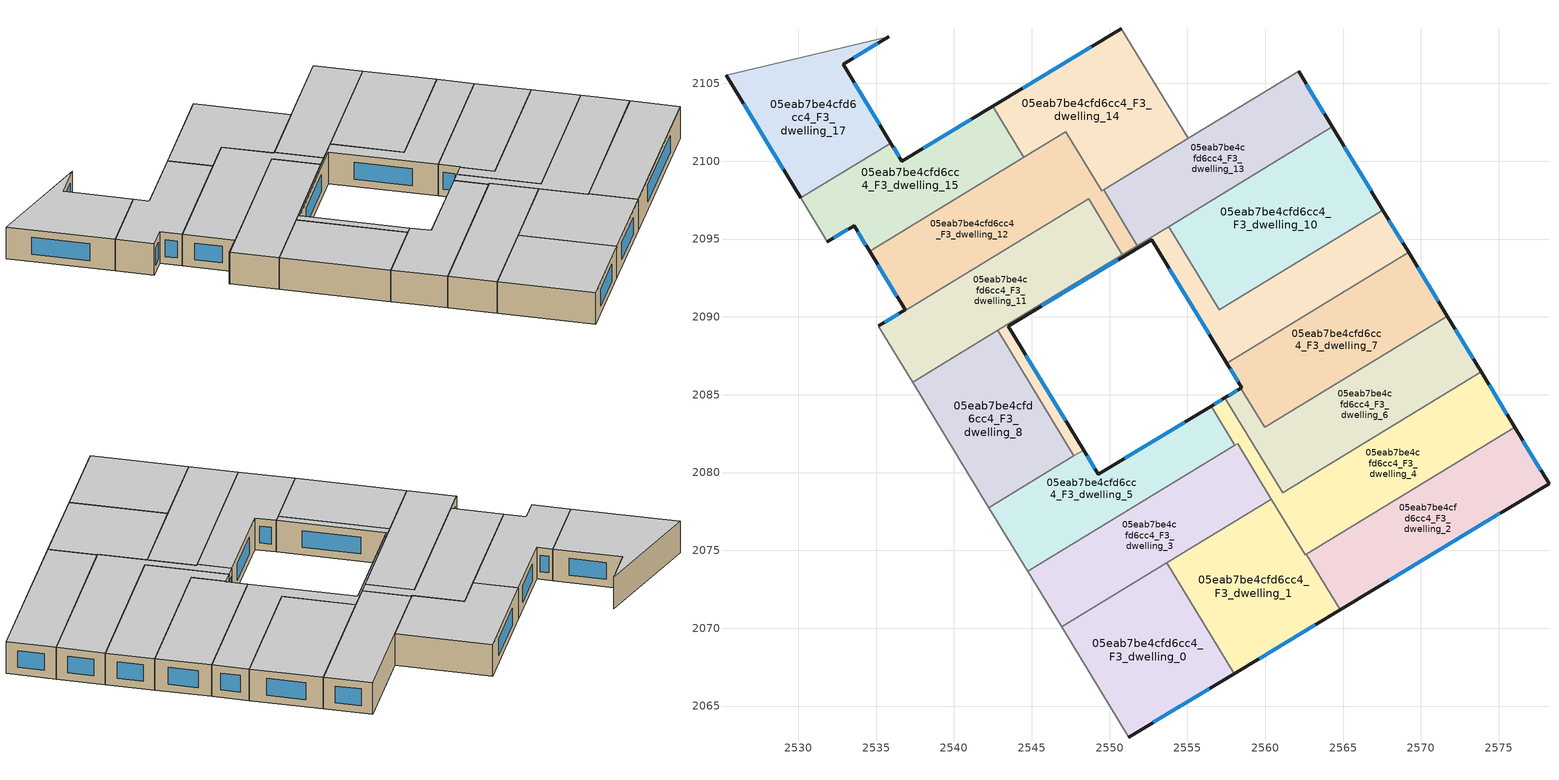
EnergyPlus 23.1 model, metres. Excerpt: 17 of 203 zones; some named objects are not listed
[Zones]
05eab7be4cfd6cc4_F3_dwelling_0
 floor to 05eab7be4cfd6cc4_F2_dwelling_0 (EU_floor_Construction): 2553.68,2074.19 2558.01,2067.08 2551.22,2062.99 2546.91,2070.08 z9
 wall outside (EU_wall_Construction): 2551.22,2062.99 2558.01,2067.08 z9:12
 wall to 05eab7be4cfd6cc4_F3_dwelling_1 (EU_wall_Construction): 2558.01,2067.08 2553.68,2074.19 z9:12
 wall adiabatic (EU_wall_Construction): 2546.91,2070.08 2551.22,2062.99 z9:12
 wall to 05eab7be4cfd6cc4_F3_dwelling_3 (EU_wall_Construction): 2553.68,2074.19 2546.91,2070.08 z9:12
 window (EU_Window_Construction): 2552.82,2063.95 2556.41,2066.12 z9.7:11.3
 ceiling to 05eab7be4cfd6cc4_F4_dwelling_0 (EU_floor_Construction): 2558.01,2067.08 2553.68,2074.19 2546.91,2070.08 2551.22,2062.99 z12
05eab7be4cfd6cc4_F3_dwelling_1
 floor to 05eab7be4cfd6cc4_F2_dwelling_1 (EU_floor_Construction): 2562.64,2074.75 2564.8,2071.18 2558.01,2067.08 2553.68,2074.19 2560.39,2078.27 2562.56,2074.71 z9
 wall outside (EU_wall_Construction): 2558.01,2067.08 2564.8,2071.18 z9:12
 wall to 05eab7be4cfd6cc4_F3_dwelling_4 (EU_wall_Construction): 2562.64,2074.75 2562.56,2074.71 2560.39,2078.27 z9:12
 wall to 05eab7be4cfd6cc4_F3_dwelling_2 (EU_wall_Construction): 2564.8,2071.19 2562.64,2074.75 z9:12
 wall to 05eab7be4cfd6cc4_F3_dwelling_3 (EU_wall_Construction): 2560.39,2078.27 2553.68,2074.19 z9:12
 window (EU_Window_Construction): 2559.6,2068.04 2563.21,2070.22 z9.7:11.3
 ceiling to 05eab7be4cfd6cc4_F4_dwelling_1 (EU_floor_Construction): 2564.8,2071.18 2562.64,2074.75 2562.56,2074.71 2560.39,2078.27 2553.68,2074.19 2558.01,2067.08 z12
05eab7be4cfd6cc4_F3_dwelling_10
 floor to 05eab7be4cfd6cc4_F2_dwelling_10 (EU_floor_Construction): 2564.3,2102.2 2567.56,2096.84 2557.04,2090.45 2553.78,2095.8 z9
 wall outside (EU_wall_Construction): 2567.56,2096.84 2564.3,2102.2 z9:12
 wall to 05eab7be4cfd6cc4_F3_dwelling_9 (EU_wall_Construction): 2553.78,2095.8 2557.04,2090.45 2567.56,2096.84 z9:12
 wall to 05eab7be4cfd6cc4_F3_dwelling_13 (EU_wall_Construction): 2564.3,2102.2 2553.78,2095.8 z9:12
 window (EU_Window_Construction): 2566.79,2098.1 2565.07,2100.94 z9.7:11.3
 ceiling to 05eab7be4cfd6cc4_F4_dwelling_10 (EU_floor_Construction): 2567.56,2096.84 2564.3,2102.2 2553.78,2095.8 2557.04,2090.45 z12
05eab7be4cfd6cc4_F3_dwelling_11
 floor to 05eab7be4cfd6cc4_F2_dwelling_11 (EU_floor_Construction): 2548.66,2097.57 2550.83,2094 2537.35,2085.81 2535.18,2089.38 z9
 wall adiabatic (EU_wall_Construction): 2535.18,2089.38 2537.35,2085.81 z9:12
 wall to 05eab7be4cfd6cc4_F3_dwelling_12 (EU_wall_Construction): 2550.83,2094 2548.66,2097.57 2535.18,2089.38 z9:12
 wall to 05eab7be4cfd6cc4_F3_dwelling_9 (EU_wall_Construction): 2542.8,2089.12 2550.83,2094 z9:12
 wall to 05eab7be4cfd6cc4_F3_dwelling_8 (EU_wall_Construction): 2537.35,2085.81 2542.8,2089.12 z9:12
 ceiling to 05eab7be4cfd6cc4_F4_dwelling_11 (EU_floor_Construction): 2550.83,2094 2548.66,2097.57 2535.18,2089.38 2537.35,2085.81 z12
05eab7be4cfd6cc4_F3_dwelling_12
 floor to 05eab7be4cfd6cc4_F2_dwelling_12 (EU_floor_Construction): 2549.61,2098.15 2551.78,2094.58 2550.83,2094 2548.66,2097.57 2535.18,2089.38 2535.16,2089.42 2536.87,2090.45 2534.58,2094.22 2547.19,2101.89 2549.51,2098.09 z9
 wall outside (EU_wall_Construction): 2534.58,2094.22 2536.87,2090.45 2535.16,2089.42 z9:12
 wall to 05eab7be4cfd6cc4_F3_dwelling_14 (EU_wall_Construction): 2549.61,2098.15 2549.51,2098.09 2547.19,2101.89 2544.48,2100.24 z9:12
 wall to 05eab7be4cfd6cc4_F3_dwelling_13 (EU_wall_Construction): 2551.78,2094.58 2549.61,2098.15 z9:12
 wall adiabatic (EU_wall_Construction): 2535.16,2089.42 2535.18,2089.38 z9:12
 wall to 05eab7be4cfd6cc4_F3_dwelling_15 (EU_wall_Construction): 2544.48,2100.24 2534.58,2094.22 z9:12
 wall to 05eab7be4cfd6cc4_F3_dwelling_9 (EU_wall_Construction): 2550.83,2094 2551.78,2094.58 z9:12
 window (EU_Window_Construction): 2536.47,2090.21 2535.56,2089.66 / 2535.12,2093.34 2536.33,2091.34 z9.7:11.3
 ceiling to 05eab7be4cfd6cc4_F4_dwelling_12 (EU_floor_Construction): 2550.83,2094 2551.78,2094.58 2549.61,2098.15 2549.51,2098.09 2547.19,2101.89 2534.58,2094.22 2536.87,2090.45 2535.16,2089.42 2535.18,2089.38 2548.66,2097.57 z12
05eab7be4cfd6cc4_F3_dwelling_13
 floor to 05eab7be4cfd6cc4_F2_dwelling_13 (EU_floor_Construction): 2562.14,2105.76 2564.3,2102.2 2551.78,2094.58 2549.61,2098.15 z9
 wall outside (EU_wall_Construction): 2564.3,2102.2 2562.14,2105.76 z9:12
 wall to 05eab7be4cfd6cc4_F3_dwelling_16 (EU_wall_Construction): 2562.14,2105.76 2555.05,2101.46 z9:12
 wall to 05eab7be4cfd6cc4_F3_dwelling_14 (EU_wall_Construction): 2555.05,2101.46 2549.61,2098.15 z9:12
 wall to 05eab7be4cfd6cc4_F3_dwelling_9 (EU_wall_Construction): 2551.78,2094.58 2553.78,2095.8 z9:12
 window (EU_Window_Construction): 2563.79,2103.04 2562.64,2104.93 z9.7:11.3
 ceiling to 05eab7be4cfd6cc4_F4_dwelling_13 (EU_floor_Construction): 2564.3,2102.2 2562.14,2105.76 2549.61,2098.15 2551.78,2094.58 z12
05eab7be4cfd6cc4_F3_dwelling_14
 floor to 05eab7be4cfd6cc4_F2_dwelling_14 (EU_floor_Construction): 2550.76,2108.51 2555.05,2101.46 2549.51,2098.09 2547.19,2101.89 2544.48,2100.24 2542.48,2103.51 z9
 wall outside (EU_wall_Construction): 2550.76,2108.51 2542.48,2103.51 z9:12
 wall to 05eab7be4cfd6cc4_F3_dwelling_15 (EU_wall_Construction): 2542.48,2103.51 2544.48,2100.24 z9:12
 wall to 05eab7be4cfd6cc4_F3_dwelling_16 (EU_wall_Construction): 2555.05,2101.46 2550.76,2108.51 z9:12
 window (EU_Window_Construction): 2548.82,2107.34 2544.43,2104.69 z9.7:11.3
 ceiling to 05eab7be4cfd6cc4_F4_dwelling_14 (EU_floor_Construction): 2555.05,2101.46 2550.76,2108.51 2542.48,2103.51 2544.48,2100.24 2547.19,2101.89 2549.51,2098.09 z12
05eab7be4cfd6cc4_F3_dwelling_15
 floor to 05eab7be4cfd6cc4_F2_dwelling_15 (EU_floor_Construction): 2542.48,2103.51 2544.48,2100.24 2534.58,2094.22 2533.58,2095.86 2531.87,2094.82 2530.16,2097.64 2535.95,2101.16 2536.66,2100 z9
 wall outside (EU_wall_Construction): 2542.48,2103.51 2536.66,2100 2535.95,2101.16 / 2531.87,2094.82 2533.58,2095.86 2534.58,2094.22 z9:12
 wall adiabatic (EU_wall_Construction): 2530.16,2097.64 2531.87,2094.82 z9:12
 wall to 05eab7be4cfd6cc4_F3_dwelling_17 (EU_wall_Construction): 2535.95,2101.16 2530.16,2097.64 z9:12
 window (EU_Window_Construction): 2536.49,2100.27 2536.12,2100.89 / 2541.12,2102.69 2538.03,2100.82 / 2533.82,2095.47 2534.35,2094.61 / 2532.27,2095.07 2533.18,2095.62 z9.7:11.3
 ceiling to 05eab7be4cfd6cc4_F4_dwelling_15 (EU_floor_Construction): 2544.48,2100.24 2542.48,2103.51 2536.66,2100 2535.95,2101.16 2530.16,2097.64 2531.87,2094.82 2533.58,2095.86 2534.58,2094.22 z12
05eab7be4cfd6cc4_F3_dwelling_17
 floor to 05eab7be4cfd6cc4_F2_dwelling_17 (EU_floor_Construction): 2535.8,2107.98 2532.87,2106.22 2535.95,2101.16 2530.16,2097.64 2525.36,2105.53 z9
 wall outside (EU_wall_Construction): 2535.95,2101.16 2532.87,2106.22 2535.8,2107.98 / 2525.36,2105.53 2530.16,2097.64 z9:12
 wall to 05eab7be4cfd6cc4_F3_dwelling_18 (EU_wall_Construction): 2535.8,2107.98 2525.36,2105.53 z9:12
 window (EU_Window_Construction): 2533.56,2106.63 2535.11,2107.57 / 2535.23,2102.35 2533.6,2105.03 / 2526.48,2103.68 2529.03,2099.49 z9.7:11.3
 ceiling to 05eab7be4cfd6cc4_F4_dwelling_17 (EU_floor_Construction): 2535.95,2101.16 2532.87,2106.22 2535.8,2107.98 2525.36,2105.53 2530.16,2097.64 z12
05eab7be4cfd6cc4_F3_dwelling_2
 floor to 05eab7be4cfd6cc4_F2_dwelling_2 (EU_floor_Construction): 2576.03,2082.9 2578.22,2079.29 2564.8,2071.19 2562.64,2074.75 z9
 wall outside (EU_wall_Construction): 2564.8,2071.19 2578.22,2079.29 2576.03,2082.9 z9:12
 wall to 05eab7be4cfd6cc4_F3_dwelling_4 (EU_wall_Construction): 2576.03,2082.9 2562.64,2074.75 z9:12
 window (EU_Window_Construction): 2567.96,2073.09 2575.07,2077.39 / 2577.71,2080.14 2576.55,2082.05 z9.7:11.3
 ceiling to 05eab7be4cfd6cc4_F4_dwelling_2 (EU_floor_Construction): 2578.22,2079.29 2576.03,2082.9 2562.64,2074.75 2564.8,2071.19 z12
05eab7be4cfd6cc4_F3_dwelling_3
 floor to 05eab7be4cfd6cc4_F2_dwelling_3 (EU_floor_Construction): 2558.22,2081.84 2560.39,2078.27 2546.91,2070.08 2544.74,2073.64 z9
 wall adiabatic (EU_wall_Construction): 2544.74,2073.64 2546.91,2070.08 z9:12
 wall to 05eab7be4cfd6cc4_F3_dwelling_5 (EU_wall_Construction): 2558.05,2081.74 2544.74,2073.64 z9:12
 wall to 05eab7be4cfd6cc4_F3_dwelling_4 (EU_wall_Construction): 2560.39,2078.27 2558.22,2081.84 2558.05,2081.74 z9:12
 ceiling to 05eab7be4cfd6cc4_F4_dwelling_3 (EU_floor_Construction): 2560.39,2078.27 2558.22,2081.84 2544.74,2073.64 2546.91,2070.08 z12
05eab7be4cfd6cc4_F3_dwelling_4
 floor to 05eab7be4cfd6cc4_F2_dwelling_4 (EU_floor_Construction): 2573.86,2086.47 2576.03,2082.9 2562.56,2074.71 2558.22,2081.84 2558.05,2081.74 2556.52,2084.26 2557.41,2084.8 2561.11,2078.71 z9
 wall outside (EU_wall_Construction): 2576.03,2082.9 2573.86,2086.47 / 2557.41,2084.8 2556.52,2084.26 z9:12
 wall to 05eab7be4cfd6cc4_F3_dwelling_5 (EU_wall_Construction): 2556.52,2084.26 2558.05,2081.74 z9:12
 wall to 05eab7be4cfd6cc4_F3_dwelling_6 (EU_wall_Construction): 2573.86,2086.47 2561.11,2078.71 2557.41,2084.8 z9:12
 window (EU_Window_Construction): 2575.52,2083.74 2574.37,2085.63 / 2557.2,2084.67 2556.73,2084.38 z9.7:11.3
 ceiling to 05eab7be4cfd6cc4_F4_dwelling_4 (EU_floor_Construction): 2576.03,2082.9 2573.86,2086.47 2561.11,2078.71 2557.41,2084.8 2556.52,2084.26 2558.05,2081.74 2558.22,2081.84 2562.56,2074.71 z12
05eab7be4cfd6cc4_F3_dwelling_5
 floor to 05eab7be4cfd6cc4_F2_dwelling_5 (EU_floor_Construction): 2556.52,2084.26 2558.05,2081.74 2544.74,2073.64 2542.25,2077.75 2548.33,2081.44 2549.28,2079.88 z9
 wall outside (EU_wall_Construction): 2556.52,2084.26 2549.28,2079.88 2548.33,2081.44 z9:12
 wall adiabatic (EU_wall_Construction): 2542.25,2077.75 2544.74,2073.64 z9:12
 wall to 05eab7be4cfd6cc4_F3_dwelling_8 (EU_wall_Construction): 2547.7,2081.07 2542.25,2077.75 z9:12
 wall to 05eab7be4cfd6cc4_F3_dwelling_9 (EU_wall_Construction): 2548.33,2081.44 2547.7,2081.07 z9:12
 window (EU_Window_Construction): 2549.05,2080.25 2548.55,2081.08 / 2554.81,2083.23 2550.98,2080.91 z9.7:11.3
 ceiling to 05eab7be4cfd6cc4_F4_dwelling_5 (EU_floor_Construction): 2558.05,2081.74 2556.52,2084.26 2549.28,2079.88 2548.33,2081.44 2542.25,2077.75 2544.74,2073.64 z12
05eab7be4cfd6cc4_F3_dwelling_6
 floor to 05eab7be4cfd6cc4_F2_dwelling_6 (EU_floor_Construction): 2571.7,2090.03 2573.86,2086.47 2561.11,2078.71 2557.41,2084.8 2558.44,2085.42 2559.97,2082.9 z9
 wall outside (EU_wall_Construction): 2558.44,2085.42 2557.41,2084.8 / 2573.86,2086.47 2571.7,2090.03 z9:12
 wall to 05eab7be4cfd6cc4_F3_dwelling_7 (EU_wall_Construction): 2571.7,2090.03 2559.97,2082.9 2558.44,2085.42 z9:12
 window (EU_Window_Construction): 2558.2,2085.27 2557.65,2084.94 / 2573.35,2087.3 2572.2,2089.2 z9.7:11.3
 ceiling to 05eab7be4cfd6cc4_F4_dwelling_6 (EU_floor_Construction): 2573.86,2086.47 2571.7,2090.03 2559.97,2082.9 2558.44,2085.42 2557.41,2084.8 2561.11,2078.71 z12
05eab7be4cfd6cc4_F3_dwelling_7
 floor to 05eab7be4cfd6cc4_F2_dwelling_7 (EU_floor_Construction): 2569.2,2094.14 2571.7,2090.03 2559.97,2082.9 2558.44,2085.42 2558.48,2085.45 2557.52,2087.03 z9
 wall outside (EU_wall_Construction): 2571.7,2090.03 2569.2,2094.14 / 2557.52,2087.03 2558.48,2085.45 2558.44,2085.42 z9:12
 wall to 05eab7be4cfd6cc4_F3_dwelling_9 (EU_wall_Construction): 2569.2,2094.14 2557.52,2087.03 z9:12
 window (EU_Window_Construction): 2571.11,2091 2569.79,2093.17 / 2557.74,2086.66 2558.26,2085.82 z9.7:11.3
 ceiling to 05eab7be4cfd6cc4_F4_dwelling_7 (EU_floor_Construction): 2571.7,2090.03 2569.2,2094.14 2557.52,2087.03 2558.48,2085.45 2558.44,2085.42 2559.97,2082.9 z12
05eab7be4cfd6cc4_F3_dwelling_8
 floor to 05eab7be4cfd6cc4_F2_dwelling_8 (EU_floor_Construction): 2542.8,2089.12 2547.7,2081.07 2542.25,2077.75 2537.35,2085.81 z9
 wall to 05eab7be4cfd6cc4_F3_dwelling_9 (EU_wall_Construction): 2547.7,2081.07 2542.8,2089.12 z9:12
 wall adiabatic (EU_wall_Construction): 2537.35,2085.81 2542.25,2077.75 z9:12
 ceiling to 05eab7be4cfd6cc4_F4_dwelling_8 (EU_floor_Construction): 2547.7,2081.07 2542.8,2089.12 2537.35,2085.81 2542.25,2077.75 z12
05eab7be4cfd6cc4_F3_dwelling_9
 floor to 05eab7be4cfd6cc4_F2_dwelling_9 (EU_floor_Construction): 2567.56,2096.84 2569.2,2094.14 2557.52,2087.03 2552.69,2094.96 2543.49,2089.4 2548.33,2081.44 2547.7,2081.07 2542.8,2089.12 2553.78,2095.8 2557.04,2090.45 z9
 wall outside (EU_wall_Construction): 2548.33,2081.44 2543.49,2089.4 2552.69,2094.96 2557.52,2087.03 / 2569.2,2094.14 2567.56,2096.84 z9:12
 window (EU_Window_Construction): 2545.65,2090.71 2550.53,2093.66 / 2547.19,2083.31 2544.63,2087.53 / 2568.81,2094.77 2567.94,2096.21 / 2553.83,2093.1 2556.38,2088.9 z9.7:11.3
 ceiling to 05eab7be4cfd6cc4_F4_dwelling_9 (EU_floor_Construction): 2569.2,2094.14 2567.56,2096.84 2557.04,2090.45 2553.78,2095.8 2542.8,2089.12 2547.7,2081.07 2548.33,2081.44 2543.49,2089.4 2552.69,2094.96 2557.52,2087.03 z12
[Building]
EU S2 Campaign: North Axis=0; Terrain=City; Solar Distribution=FullExterior
[Site:Location]
Budapest.Ferenc.Liszt.Intl.AP: Latitude=47.437; Longitude=19.256; Time Zone=1; Elevation=185
[SizingPeriod:WeatherFileDays]
AnnualSizingPeriod: Begin Month=1; Begin Day of Month=1; End Month=12; End Day of Month=31; Day of Week for Start Day=Monday; Use Weather File Daylight Saving Period=No; Use Weather File Rain and Snow Indicators=No
[MATERIAL]
EU_InternalMass_Material: Roughness=MediumRough; Thickness=0.1; Conductivity=1; Density=1800; Specific Heat=900; Thermal Absorptance=0.9; Solar Absorptance=0.7; Visible Absorptance=0.7
[MATERIAL:NOMASS] Roughness=MediumRough; Thermal Absorptance=0.9; Solar Absorptance=0.7; Visible Absorptance=0.7
Name | Thermal Resistance
EU_wall_NoMass | 0.832559
EU_floor_NoMass | 0.872794
[WINDOWMATERIAL:SIMPLEGLAZINGSYSTEM]
EU_Window_SimpleGlazing: UFactor=2.79869; Solar Heat Gain Coefficient=0.75; Visible Transmittance=0.75
[CONSTRUCTION]
EU_wall_Construction: EU_wall_NoMass
EU_floor_Construction: EU_floor_NoMass
EU_Window_Construction: EU_Window_SimpleGlazing
EU_InternalMass_Construction: EU_InternalMass_Material
[ZONE] Type=1; Multiplier=1; Ceiling Height=autocalculate; Floor Area=autocalculate; Part of Total Floor Area=Yes
Name | Volume
05eab7be4cfd6cc4_F3_dwelling_0 | 197.502
05eab7be4cfd6cc4_F3_dwelling_1 | 197.51
05eab7be4cfd6cc4_F3_dwelling_10 | 231.326
05eab7be4cfd6cc4_F3_dwelling_11 | 197.525
05eab7be4cfd6cc4_F3_dwelling_12 | 211.445
05eab7be4cfd6cc4_F3_dwelling_13 | 183.576
05eab7be4cfd6cc4_F3_dwelling_14 | 197.489
05eab7be4cfd6cc4_F3_dwelling_15 | 173.065
05eab7be4cfd6cc4_F3_dwelling_17 | 171.034
05eab7be4cfd6cc4_F3_dwelling_2 | 197.492
05eab7be4cfd6cc4_F3_dwelling_3 | 197.504
05eab7be4cfd6cc4_F3_dwelling_4 | 217.38
05eab7be4cfd6cc4_F3_dwelling_5 | 177.653
05eab7be4cfd6cc4_F3_dwelling_6 | 197.494
05eab7be4cfd6cc4_F3_dwelling_7 | 197.503
05eab7be4cfd6cc4_F3_dwelling_8 | 180.605
05eab7be4cfd6cc4_F3_dwelling_9 | 180.648
[INTERNALMASS] Construction=EU_InternalMass_Construction
Name | Zone or ZoneList | Surface Area
05eab7be4cfd6cc4_F3_dwelling_0_EU_InternalMass | 05eab7be4cfd6cc4_F3_dwelling_0 | 65.8344
05eab7be4cfd6cc4_F3_dwelling_1_EU_InternalMass | 05eab7be4cfd6cc4_F3_dwelling_1 | 65.8394
05eab7be4cfd6cc4_F3_dwelling_2_EU_InternalMass | 05eab7be4cfd6cc4_F3_dwelling_2 | 65.8302
05eab7be4cfd6cc4_F3_dwelling_3_EU_InternalMass | 05eab7be4cfd6cc4_F3_dwelling_3 | 65.8292
05eab7be4cfd6cc4_F3_dwelling_4_EU_InternalMass | 05eab7be4cfd6cc4_F3_dwelling_4 | 72.4601
05eab7be4cfd6cc4_F3_dwelling_5_EU_InternalMass | 05eab7be4cfd6cc4_F3_dwelling_5 | 59.2169
05eab7be4cfd6cc4_F3_dwelling_6_EU_InternalMass | 05eab7be4cfd6cc4_F3_dwelling_6 | 65.8305
05eab7be4cfd6cc4_F3_dwelling_7_EU_InternalMass | 05eab7be4cfd6cc4_F3_dwelling_7 | 65.8342
05eab7be4cfd6cc4_F3_dwelling_8_EU_InternalMass | 05eab7be4cfd6cc4_F3_dwelling_8 | 60.2033
05eab7be4cfd6cc4_F3_dwelling_9_EU_InternalMass | 05eab7be4cfd6cc4_F3_dwelling_9 | 60.2182
05eab7be4cfd6cc4_F3_dwelling_10_EU_InternalMass | 05eab7be4cfd6cc4_F3_dwelling_10 | 77.107
05eab7be4cfd6cc4_F3_dwelling_11_EU_InternalMass | 05eab7be4cfd6cc4_F3_dwelling_11 | 65.8412
05eab7be4cfd6cc4_F3_dwelling_12_EU_InternalMass | 05eab7be4cfd6cc4_F3_dwelling_12 | 70.4813
05eab7be4cfd6cc4_F3_dwelling_13_EU_InternalMass | 05eab7be4cfd6cc4_F3_dwelling_13 | 61.1929
05eab7be4cfd6cc4_F3_dwelling_14_EU_InternalMass | 05eab7be4cfd6cc4_F3_dwelling_14 | 65.8297
05eab7be4cfd6cc4_F3_dwelling_15_EU_InternalMass | 05eab7be4cfd6cc4_F3_dwelling_15 | 57.6867
05eab7be4cfd6cc4_F3_dwelling_17_EU_InternalMass | 05eab7be4cfd6cc4_F3_dwelling_17 | 57.0105
[OTHEREQUIPMENT] Fuel Type=Electricity; Design Level Calculation Method=Watts/Area; Power per Zone Floor Area=1; Fraction Latent=0; Fraction Radiant=0; Fraction Lost=0; Carbon Dioxide Generation Rate=0; EndUse Subcategory=EU_Step8_InternalGains
Name | Zone or ZoneList or Space or SpaceList | Schedule
EU_Step8_InternalGain_05eab7be4cfd6cc4_F3_dwelling_0_f000 | 05eab7be4cfd6cc4_F3_dwelling_0 | EU_Step8_GainSchedule_05eab7be4cfd6cc4_F3_dwelling_0_f000
EU_Step8_InternalGain_05eab7be4cfd6cc4_F3_dwelling_1_f000 | 05eab7be4cfd6cc4_F3_dwelling_1 | EU_Step8_GainSchedule_05eab7be4cfd6cc4_F3_dwelling_1_f000
EU_Step8_InternalGain_05eab7be4cfd6cc4_F3_dwelling_2_f000 | 05eab7be4cfd6cc4_F3_dwelling_2 | EU_Step8_GainSchedule_05eab7be4cfd6cc4_F3_dwelling_2_f000
EU_Step8_InternalGain_05eab7be4cfd6cc4_F3_dwelling_3_f000 | 05eab7be4cfd6cc4_F3_dwelling_3 | EU_Step8_GainSchedule_05eab7be4cfd6cc4_F3_dwelling_3_f000
EU_Step8_InternalGain_05eab7be4cfd6cc4_F3_dwelling_4_f000 | 05eab7be4cfd6cc4_F3_dwelling_4 | EU_Step8_GainSchedule_05eab7be4cfd6cc4_F3_dwelling_4_f000
EU_Step8_InternalGain_05eab7be4cfd6cc4_F3_dwelling_5_f000 | 05eab7be4cfd6cc4_F3_dwelling_5 | EU_Step8_GainSchedule_05eab7be4cfd6cc4_F3_dwelling_5_f000
EU_Step8_InternalGain_05eab7be4cfd6cc4_F3_dwelling_6_f000 | 05eab7be4cfd6cc4_F3_dwelling_6 | EU_Step8_GainSchedule_05eab7be4cfd6cc4_F3_dwelling_6_f000
EU_Step8_InternalGain_05eab7be4cfd6cc4_F3_dwelling_7_f000 | 05eab7be4cfd6cc4_F3_dwelling_7 | EU_Step8_GainSchedule_05eab7be4cfd6cc4_F3_dwelling_7_f000
EU_Step8_InternalGain_05eab7be4cfd6cc4_F3_dwelling_8_f000 | 05eab7be4cfd6cc4_F3_dwelling_8 | EU_Step8_GainSchedule_05eab7be4cfd6cc4_F3_dwelling_8_f000
EU_Step8_InternalGain_05eab7be4cfd6cc4_F3_dwelling_9_f000 | 05eab7be4cfd6cc4_F3_dwelling_9 | EU_Step8_GainSchedule_05eab7be4cfd6cc4_F3_dwelling_9_f000
EU_Step8_InternalGain_05eab7be4cfd6cc4_F3_dwelling_10_f000 | 05eab7be4cfd6cc4_F3_dwelling_10 | EU_Step8_GainSchedule_05eab7be4cfd6cc4_F3_dwelling_10_f000
EU_Step8_InternalGain_05eab7be4cfd6cc4_F3_dwelling_11_f000 | 05eab7be4cfd6cc4_F3_dwelling_11 | EU_Step8_GainSchedule_05eab7be4cfd6cc4_F3_dwelling_11_f000
EU_Step8_InternalGain_05eab7be4cfd6cc4_F3_dwelling_12_f000 | 05eab7be4cfd6cc4_F3_dwelling_12 | EU_Step8_GainSchedule_05eab7be4cfd6cc4_F3_dwelling_12_f000
EU_Step8_InternalGain_05eab7be4cfd6cc4_F3_dwelling_13_f000 | 05eab7be4cfd6cc4_F3_dwelling_13 | EU_Step8_GainSchedule_05eab7be4cfd6cc4_F3_dwelling_13_f000
EU_Step8_InternalGain_05eab7be4cfd6cc4_F3_dwelling_14_f000 | 05eab7be4cfd6cc4_F3_dwelling_14 | EU_Step8_GainSchedule_05eab7be4cfd6cc4_F3_dwelling_14_f000
EU_Step8_InternalGain_05eab7be4cfd6cc4_F3_dwelling_15_f000 | 05eab7be4cfd6cc4_F3_dwelling_15 | EU_Step8_GainSchedule_05eab7be4cfd6cc4_F3_dwelling_15_f000
EU_Step8_InternalGain_05eab7be4cfd6cc4_F3_dwelling_17_f000 | 05eab7be4cfd6cc4_F3_dwelling_17 | EU_Step8_GainSchedule_05eab7be4cfd6cc4_F3_dwelling_17_f000
[ZONEVENTILATION:DESIGNFLOWRATE] Schedule=EU_AlwaysOn; Design Flow Rate Calculation Method=AirChanges/Hour; Air Changes per Hour=0.475469; Ventilation Type=Natural; Fan Pressure Rise=0; Fan Total Efficiency=1; Constant Term Coefficient=1; Temperature Term Coefficient=0; Velocity Term Coefficient=0; Velocity Squared Term Coefficient=0; Minimum Indoor Temperature=-100; Maximum Indoor Temperature=100; Delta Temperature=-100; Minimum Outdoor Temperature=-100; Maximum Outdoor Temperature=100; Maximum Wind Speed=40
Name | Zone or ZoneList or Space or SpaceList
EU_ConstantAir_05eab7be4cfd6cc4_F3_dwelling_0 | 05eab7be4cfd6cc4_F3_dwelling_0
EU_ConstantAir_05eab7be4cfd6cc4_F3_dwelling_1 | 05eab7be4cfd6cc4_F3_dwelling_1
EU_ConstantAir_05eab7be4cfd6cc4_F3_dwelling_2 | 05eab7be4cfd6cc4_F3_dwelling_2
EU_ConstantAir_05eab7be4cfd6cc4_F3_dwelling_3 | 05eab7be4cfd6cc4_F3_dwelling_3
EU_ConstantAir_05eab7be4cfd6cc4_F3_dwelling_4 | 05eab7be4cfd6cc4_F3_dwelling_4
EU_ConstantAir_05eab7be4cfd6cc4_F3_dwelling_5 | 05eab7be4cfd6cc4_F3_dwelling_5
EU_ConstantAir_05eab7be4cfd6cc4_F3_dwelling_6 | 05eab7be4cfd6cc4_F3_dwelling_6
EU_ConstantAir_05eab7be4cfd6cc4_F3_dwelling_7 | 05eab7be4cfd6cc4_F3_dwelling_7
EU_ConstantAir_05eab7be4cfd6cc4_F3_dwelling_8 | 05eab7be4cfd6cc4_F3_dwelling_8
EU_ConstantAir_05eab7be4cfd6cc4_F3_dwelling_9 | 05eab7be4cfd6cc4_F3_dwelling_9
EU_ConstantAir_05eab7be4cfd6cc4_F3_dwelling_10 | 05eab7be4cfd6cc4_F3_dwelling_10
EU_ConstantAir_05eab7be4cfd6cc4_F3_dwelling_11 | 05eab7be4cfd6cc4_F3_dwelling_11
EU_ConstantAir_05eab7be4cfd6cc4_F3_dwelling_12 | 05eab7be4cfd6cc4_F3_dwelling_12
EU_ConstantAir_05eab7be4cfd6cc4_F3_dwelling_13 | 05eab7be4cfd6cc4_F3_dwelling_13
EU_ConstantAir_05eab7be4cfd6cc4_F3_dwelling_14 | 05eab7be4cfd6cc4_F3_dwelling_14
EU_ConstantAir_05eab7be4cfd6cc4_F3_dwelling_15 | 05eab7be4cfd6cc4_F3_dwelling_15
EU_ConstantAir_05eab7be4cfd6cc4_F3_dwelling_17 | 05eab7be4cfd6cc4_F3_dwelling_17
[HVACTEMPLATE:ZONE:IDEALLOADSAIRSYSTEM] System Availability Schedule=EU_AlwaysOn; Maximum Heating Supply Air Temperature=50; Minimum Cooling Supply Air Temperature=13; Maximum Heating Supply Air Humidity Ratio=0.0156; Minimum Cooling Supply Air Humidity Ratio=0.0077; Heating Limit=NoLimit; Cooling Limit=NoLimit; Heating Availability Schedule=EU_AlwaysOn; Cooling Availability Schedule=EU_CoolingOff; Dehumidification Control Type=ConstantSensibleHeatRatio; Cooling Sensible Heat Ratio=0.7; Dehumidification Setpoint=60; Humidification Control Type=None; Humidification Setpoint=30; Outdoor Air Method=None; Outdoor Air Flow Rate per Person=0.00944; Outdoor Air Flow Rate per Zone Floor Area=0; Outdoor Air Flow Rate per Zone=0; Demand Controlled Ventilation Type=None; Outdoor Air Economizer Type=NoEconomizer; Heat Recovery Type=None; Sensible Heat Recovery Effectiveness=0.7; Latent Heat Recovery Effectiveness=0.65
Name | Template Thermostat
05eab7be4cfd6cc4_F3_dwelling_0 | EU_HeatOnly_05eab7be4cfd6cc4_F3_dwelling_0
05eab7be4cfd6cc4_F3_dwelling_1 | EU_HeatOnly_05eab7be4cfd6cc4_F3_dwelling_1
05eab7be4cfd6cc4_F3_dwelling_2 | EU_HeatOnly_05eab7be4cfd6cc4_F3_dwelling_2
05eab7be4cfd6cc4_F3_dwelling_3 | EU_HeatOnly_05eab7be4cfd6cc4_F3_dwelling_3
05eab7be4cfd6cc4_F3_dwelling_4 | EU_HeatOnly_05eab7be4cfd6cc4_F3_dwelling_4
05eab7be4cfd6cc4_F3_dwelling_5 | EU_HeatOnly_05eab7be4cfd6cc4_F3_dwelling_5
05eab7be4cfd6cc4_F3_dwelling_6 | EU_HeatOnly_05eab7be4cfd6cc4_F3_dwelling_6
05eab7be4cfd6cc4_F3_dwelling_7 | EU_HeatOnly_05eab7be4cfd6cc4_F3_dwelling_7
05eab7be4cfd6cc4_F3_dwelling_8 | EU_HeatOnly_05eab7be4cfd6cc4_F3_dwelling_8
05eab7be4cfd6cc4_F3_dwelling_9 | EU_HeatOnly_05eab7be4cfd6cc4_F3_dwelling_9
05eab7be4cfd6cc4_F3_dwelling_10 | EU_HeatOnly_05eab7be4cfd6cc4_F3_dwelling_10
05eab7be4cfd6cc4_F3_dwelling_11 | EU_HeatOnly_05eab7be4cfd6cc4_F3_dwelling_11
05eab7be4cfd6cc4_F3_dwelling_12 | EU_HeatOnly_05eab7be4cfd6cc4_F3_dwelling_12
05eab7be4cfd6cc4_F3_dwelling_13 | EU_HeatOnly_05eab7be4cfd6cc4_F3_dwelling_13
05eab7be4cfd6cc4_F3_dwelling_14 | EU_HeatOnly_05eab7be4cfd6cc4_F3_dwelling_14
05eab7be4cfd6cc4_F3_dwelling_15 | EU_HeatOnly_05eab7be4cfd6cc4_F3_dwelling_15
05eab7be4cfd6cc4_F3_dwelling_17 | EU_HeatOnly_05eab7be4cfd6cc4_F3_dwelling_17
[SIZING:ZONE] Zone Cooling Design Supply Air Temperature Input Method=SupplyAirTemperature; Zone Cooling Design Supply Air Temperature=13; Zone Heating Design Supply Air Temperature Input Method=SupplyAirTemperature; Zone Heating Design Supply Air Temperature=50; Zone Cooling Design Supply Air Humidity Ratio=0.008; Zone Heating Design Supply Air Humidity Ratio=0.008; Cooling Design Air Flow Method=DesignDay; Cooling Design Air Flow Rate=0; Cooling Minimum Air Flow per Zone Floor Area=0.000762; Cooling Minimum Air Flow=0; Cooling Minimum Air Flow Fraction=0.2; Heating Design Air Flow Method=DesignDay; Heating Design Air Flow Rate=0; Heating Maximum Air Flow per Zone Floor Area=0.002032; Heating Maximum Air Flow=0.141576; Heating Maximum Air Flow Fraction=0.3; Account for Dedicated Outdoor Air System=No; Dedicated Outdoor Air System Control Strategy=NeutralSupplyAir; Dedicated Outdoor Air Low Setpoint Temperature for Design=autosize; Dedicated Outdoor Air High Setpoint Temperature for Design=autosize; Zone Load Sizing Method=Sensible Load Only No Latent Load; Zone Latent Cooling Design Supply Air Humidity Ratio Input Method=HumidityRatioDifference; Zone Cooling Design Supply Air Humidity Ratio Difference=0.005; Zone Latent Heating Design Supply Air Humidity Ratio Input Method=HumidityRatioDifference; Zone Humidification Design Supply Air Humidity Ratio Difference=0.005
05eab7be4cfd6cc4_F3_dwelling_0; 05eab7be4cfd6cc4_F3_dwelling_1; 05eab7be4cfd6cc4_F3_dwelling_2; 05eab7be4cfd6cc4_F3_dwelling_3; 05eab7be4cfd6cc4_F3_dwelling_4; 05eab7be4cfd6cc4_F3_dwelling_5; 05eab7be4cfd6cc4_F3_dwelling_6; 05eab7be4cfd6cc4_F3_dwelling_7; 05eab7be4cfd6cc4_F3_dwelling_8; 05eab7be4cfd6cc4_F3_dwelling_9; 05eab7be4cfd6cc4_F3_dwelling_10; 05eab7be4cfd6cc4_F3_dwelling_11; 05eab7be4cfd6cc4_F3_dwelling_12; 05eab7be4cfd6cc4_F3_dwelling_13; 05eab7be4cfd6cc4_F3_dwelling_14; 05eab7be4cfd6cc4_F3_dwelling_15; 05eab7be4cfd6cc4_F3_dwelling_17
[SCHEDULE:CONSTANT]
Name | Hourly Value
EU_AlwaysOn | 1
EU_CoolingOff | 0
[SCHEDULE:FILE] Column Number=1; Rows to Skip at Top=0; Number of Hours of Data=8760; Column Separator=Comma; Interpolate to Timestep=No; Minutes per Item=60; Adjust Schedule for Daylight Savings=Yes
Name | File
EU_Step8_GainSchedule_05eab7be4cfd6cc4_F3_dwelling_0_f000 | ../../schedules/05eab7be4cfd6cc4/05eab7be4cfd6cc4_F3_dwelling_0_f000_gain.csv
EU_Step8_GainSchedule_05eab7be4cfd6cc4_F3_dwelling_1_f000 | ../../schedules/05eab7be4cfd6cc4/05eab7be4cfd6cc4_F3_dwelling_1_f000_gain.csv
EU_Step8_GainSchedule_05eab7be4cfd6cc4_F3_dwelling_2_f000 | ../../schedules/05eab7be4cfd6cc4/05eab7be4cfd6cc4_F3_dwelling_2_f000_gain.csv
EU_Step8_GainSchedule_05eab7be4cfd6cc4_F3_dwelling_3_f000 | ../../schedules/05eab7be4cfd6cc4/05eab7be4cfd6cc4_F3_dwelling_3_f000_gain.csv
EU_Step8_GainSchedule_05eab7be4cfd6cc4_F3_dwelling_4_f000 | ../../schedules/05eab7be4cfd6cc4/05eab7be4cfd6cc4_F3_dwelling_4_f000_gain.csv
EU_Step8_GainSchedule_05eab7be4cfd6cc4_F3_dwelling_5_f000 | ../../schedules/05eab7be4cfd6cc4/05eab7be4cfd6cc4_F3_dwelling_5_f000_gain.csv
EU_Step8_GainSchedule_05eab7be4cfd6cc4_F3_dwelling_6_f000 | ../../schedules/05eab7be4cfd6cc4/05eab7be4cfd6cc4_F3_dwelling_6_f000_gain.csv
EU_Step8_GainSchedule_05eab7be4cfd6cc4_F3_dwelling_7_f000 | ../../schedules/05eab7be4cfd6cc4/05eab7be4cfd6cc4_F3_dwelling_7_f000_gain.csv
EU_Step8_GainSchedule_05eab7be4cfd6cc4_F3_dwelling_8_f000 | ../../schedules/05eab7be4cfd6cc4/05eab7be4cfd6cc4_F3_dwelling_8_f000_gain.csv
EU_Step8_GainSchedule_05eab7be4cfd6cc4_F3_dwelling_9_f000 | ../../schedules/05eab7be4cfd6cc4/05eab7be4cfd6cc4_F3_dwelling_9_f000_gain.csv
EU_Step8_GainSchedule_05eab7be4cfd6cc4_F3_dwelling_10_f000 | ../../schedules/05eab7be4cfd6cc4/05eab7be4cfd6cc4_F3_dwelling_10_f000_gain.csv
EU_Step8_GainSchedule_05eab7be4cfd6cc4_F3_dwelling_11_f000 | ../../schedules/05eab7be4cfd6cc4/05eab7be4cfd6cc4_F3_dwelling_11_f000_gain.csv
EU_Step8_GainSchedule_05eab7be4cfd6cc4_F3_dwelling_12_f000 | ../../schedules/05eab7be4cfd6cc4/05eab7be4cfd6cc4_F3_dwelling_12_f000_gain.csv
EU_Step8_GainSchedule_05eab7be4cfd6cc4_F3_dwelling_13_f000 | ../../schedules/05eab7be4cfd6cc4/05eab7be4cfd6cc4_F3_dwelling_13_f000_gain.csv
EU_Step8_GainSchedule_05eab7be4cfd6cc4_F3_dwelling_14_f000 | ../../schedules/05eab7be4cfd6cc4/05eab7be4cfd6cc4_F3_dwelling_14_f000_gain.csv
EU_Step8_GainSchedule_05eab7be4cfd6cc4_F3_dwelling_15_f000 | ../../schedules/05eab7be4cfd6cc4/05eab7be4cfd6cc4_F3_dwelling_15_f000_gain.csv
EU_Step8_GainSchedule_05eab7be4cfd6cc4_F3_dwelling_17_f000 | ../../schedules/05eab7be4cfd6cc4/05eab7be4cfd6cc4_F3_dwelling_17_f000_gain.csv
